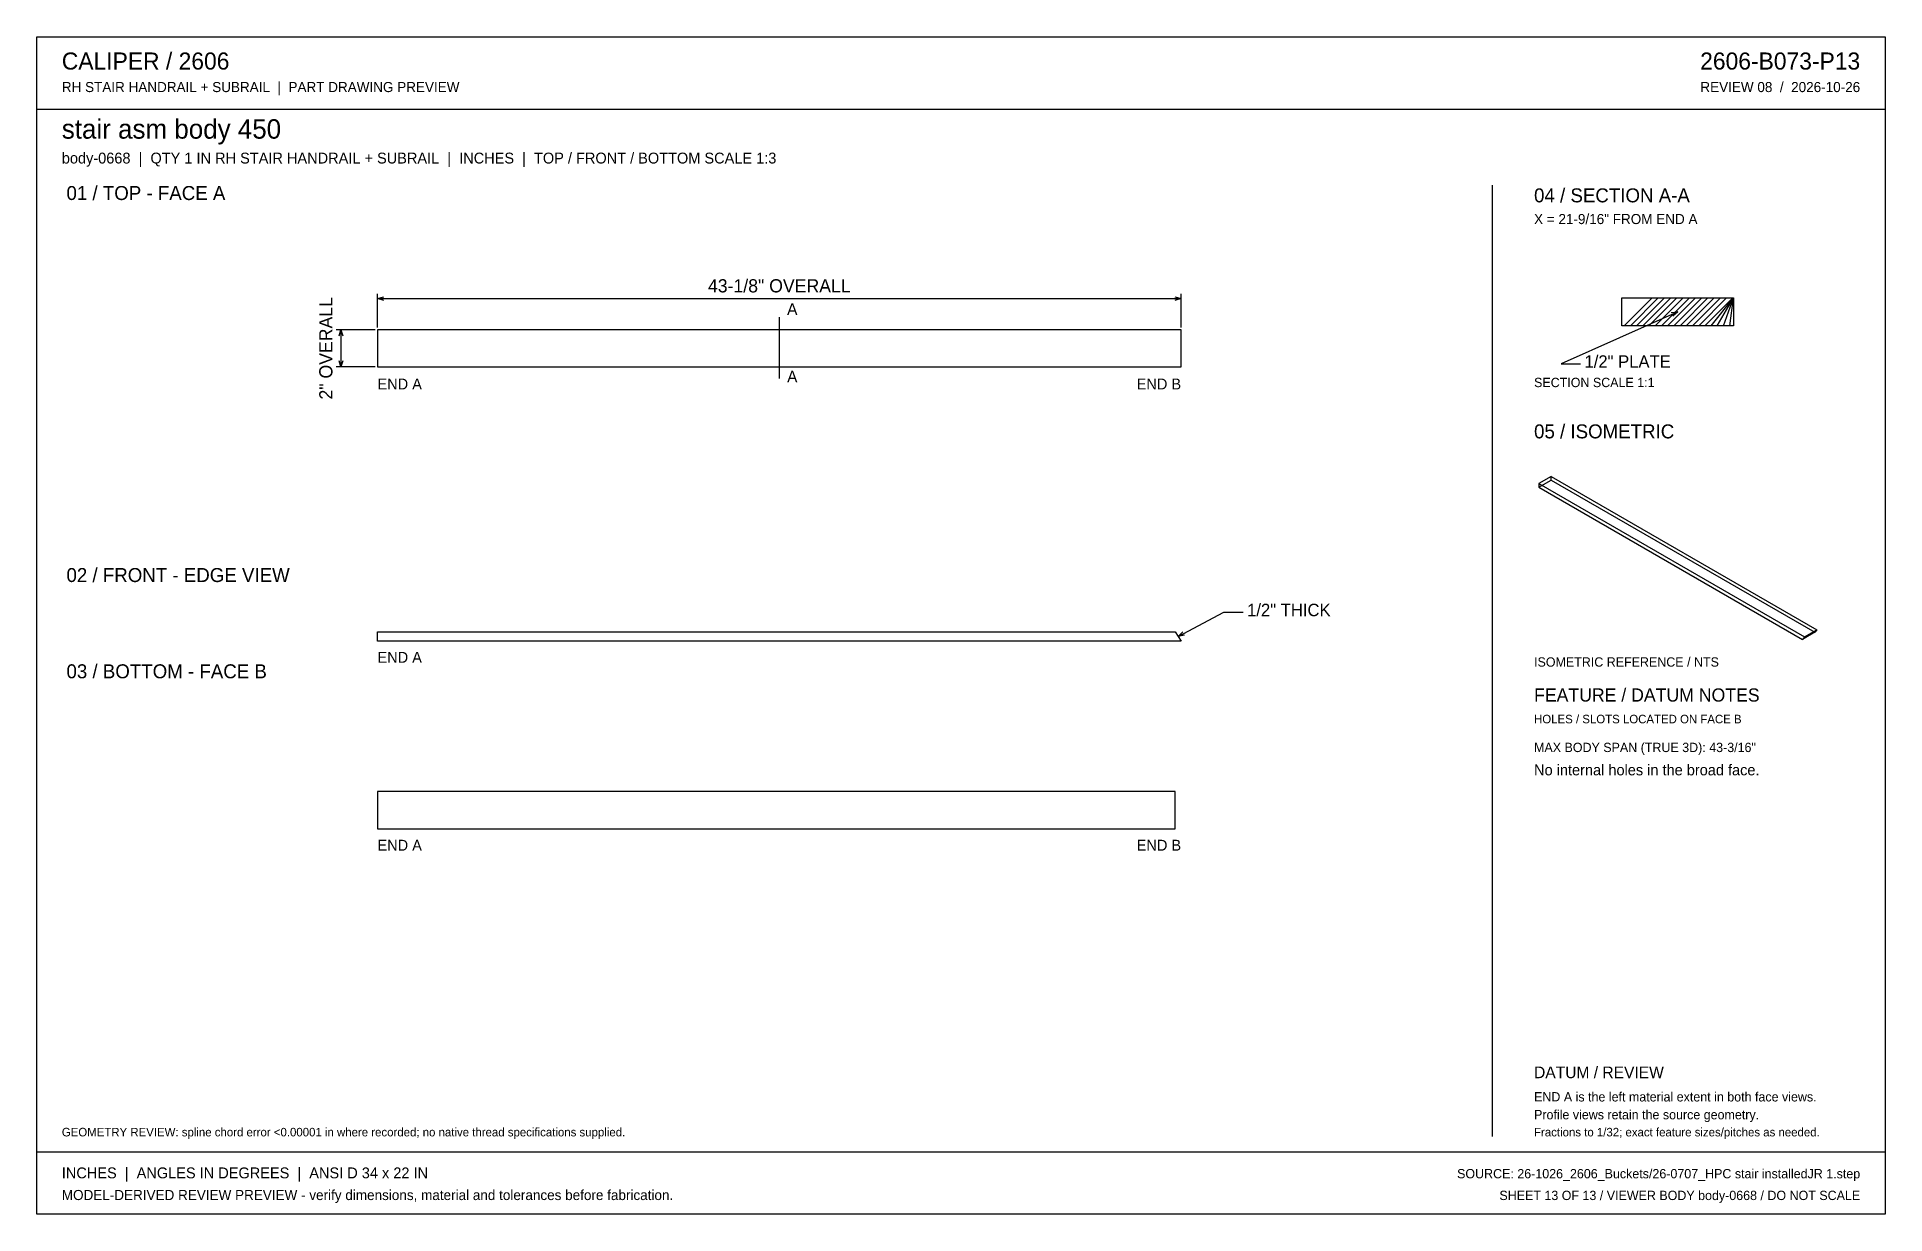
# Model space of a CAD drawing. Header units: inches. Extents: x 1.4 to 100.6, y 1.4 to 64.6.
import ezdxf
from ezdxf.enums import TextEntityAlignment as Align

# ---------------------------------------------------------------- set-up
doc = ezdxf.new("R2010")
doc.units = ezdxf.units.IN
doc.header["$MEASUREMENT"] = 0

msp = doc.modelspace()

# ---------------------------------------------------------------- linework, layer by layer
at = {"layer": 'ANNOTATION'}
for p, q in [((19.688, 49), (19.688, 50.792)), ((19.688, 50.542), (20.022, 50.646)), ((62.478, 50.646), (62.812, 50.542)), ((62.812, 49), (62.812, 50.792)), ((19.688, 50.542), (62.812, 50.542)), ((20.022, 50.438), (19.688, 50.542)), ((62.812, 50.542), (62.478, 50.438)), ((89.458, 49.833), (83.208, 47.042)), ((89.111, 49.792), (89.458, 49.833)), ((89.458, 49.833), (89.196, 49.602)), ((19.563, 48.875), (17.48, 48.875)), ((17.626, 48.542), (17.73, 48.875)), ((17.73, 48.875), (17.73, 46.875)), ((17.73, 48.875), (17.834, 48.542)), ((41.25, 49.542), (41.25, 46.25)), ((19.563, 46.875), (17.48, 46.875)), ((17.73, 46.875), (17.626, 47.208)), ((17.834, 47.208), (17.73, 46.875)), ((83.208, 47.042), (84.25, 47.042)), ((62.65, 32.417), (65.103, 33.708)), ((65.103, 33.708), (66.145, 33.708)), ((62.65, 32.417), (62.896, 32.664)), ((62.993, 32.48), (62.65, 32.417))]:
    msp.add_line(p, q, dxfattribs=at)
at = {"layer": 'OUTLINE'}
for p, q in [((1.417, 64.583), (100.583, 64.583)), ((1.417, 1.417), (1.417, 64.583)), ((100.583, 64.583), (100.583, 1.417)), ((1.417, 60.708), (100.583, 60.708)), ((79.5, 56.625), (79.5, 5.583)), ((86.458, 50.583), (92.458, 50.583)), ((86.458, 49.083), (86.458, 50.583)), ((86.583, 49.083), (88.083, 50.583)), ((86.917, 49.083), (88.417, 50.583)), ((87.25, 49.083), (88.75, 50.583)), ((87.583, 49.083), (89.083, 50.583)), ((87.917, 49.083), (89.417, 50.583)), ((88.25, 49.083), (89.75, 50.583)), ((88.583, 49.083), (90.083, 50.583)), ((88.917, 49.083), (90.417, 50.583)), ((89.25, 49.083), (90.75, 50.583)), ((89.583, 49.083), (91.083, 50.583)), ((89.917, 49.083), (91.417, 50.583)), ((90.25, 49.083), (91.75, 50.583)), ((90.583, 49.083), (92.083, 50.583)), ((90.917, 49.083), (92.417, 50.583)), ((91.25, 49.083), (92.458, 50.583)), ((91.583, 49.083), (92.458, 50.583)), ((91.917, 49.083), (92.458, 50.583)), ((92.25, 49.083), (92.458, 50.583)), ((92.458, 50.583), (92.458, 49.083)), ((62.812, 48.875), (19.688, 48.875)), ((19.688, 48.875), (19.688, 46.875)), ((62.812, 46.875), (62.812, 48.875)), ((92.458, 49.083), (86.458, 49.083)), ((19.688, 46.875), (62.812, 46.875)), ((82.661, 40.996), (82, 40.614)), ((82, 40.423), (82.661, 40.805)), ((82.661, 40.996), (96.917, 32.765)), ((82.661, 40.805), (82.661, 40.996)), ((82.661, 40.805), (96.81, 32.636)), ((82, 40.614), (82, 40.423)), ((82, 40.614), (96.256, 32.383)), ((82, 40.423), (96.149, 32.254)), ((96.256, 32.383), (96.917, 32.765)), ((96.917, 32.765), (96.81, 32.636)), ((19.688, 32.667), (62.488, 32.667)), ((19.688, 32.167), (19.688, 32.667)), ((62.812, 32.167), (19.688, 32.167)), ((62.488, 32.667), (62.812, 32.167)), ((96.81, 32.636), (96.149, 32.254)), ((96.256, 32.383), (96.149, 32.254)), ((62.488, 24.083), (19.688, 24.083)), ((19.688, 24.083), (19.688, 22.083)), ((62.488, 22.083), (62.488, 24.083)), ((19.688, 22.083), (62.488, 22.083)), ((1.417, 4.75), (100.583, 4.75)), ((100.583, 1.417), (1.417, 1.417))]:
    msp.add_line(p, q, dxfattribs=at)

# ---------------------------------------------------------------- texts
at = {"layer": 'ANNOTATION'}
for s, height, p in [('CALIPER / 2606', 0.91667, (2.75, 62.833)), ('RH STAIR HANDRAIL + SUBRAIL  |  PART DRAWING PREVIEW', 0.54167, (2.75, 61.625)), ('stair asm body 450', 1.04167, (2.75, 59.125)), ('body-0668  |  QTY 1 IN RH STAIR HANDRAIL + SUBRAIL  |  INCHES  |  TOP / FRONT / BOTTOM SCALE 1:3', 0.58333, (2.75, 57.792)), ('01 / TOP - FACE A', 0.75, (3, 55.833)), ('04 / SECTION A-A', 0.75, (81.75, 55.708)), ('X = 21-9/16" FROM END A', 0.54167, (81.75, 54.542)), ('A', 0.625, (41.667, 49.667)), ('A', 0.625, (41.667, 46.042)), ('1/2" PLATE', 0.6667, (84.458, 46.833)), ('END A', 0.5833, (19.688, 45.667)), ('SECTION SCALE 1:1', 0.5, (81.75, 45.792)), ('05 / ISOMETRIC', 0.75, (81.75, 43.042)), ('02 / FRONT - EDGE VIEW', 0.75, (3, 35.333)), ('1/2" THICK', 0.6667, (66.353, 33.5)), ('03 / BOTTOM - FACE B', 0.75, (3, 30.167)), ('END A', 0.5833, (19.688, 31)), ('ISOMETRIC REFERENCE / NTS', 0.5, (81.75, 30.792)), ('FEATURE / DATUM NOTES', 0.70833, (81.75, 28.917)), ('HOLES / SLOTS LOCATED ON FACE B', 0.45833, (81.75, 27.75)), ('MAX BODY SPAN (TRUE 3D): 43-3/16"', 0.5, (81.75, 26.208)), ('No internal holes in the broad face.', 0.58333, (81.75, 24.958)), ('END A', 0.5833, (19.688, 20.917)), ('DATUM / REVIEW', 0.625, (81.75, 8.708)), ('END A is the left material extent in both face views.', 0.5, (81.75, 7.458)), ('Profile views retain the source geometry.', 0.5, (81.75, 6.5)), ('GEOMETRY REVIEW: spline chord error <0.00001 in where recorded; no native thread specifications supplied.', 0.458333, (2.75, 5.583)), ('Fractions to 1/32; exact feature sizes/pitches as needed.', 0.45833, (81.75, 5.583)), ('INCHES  |  ANGLES IN DEGREES  |  ANSI D 34 x 22 IN', 0.58333, (2.75, 3.333)), ('MODEL-DERIVED REVIEW PREVIEW - verify dimensions, material and tolerances before fabrication.', 0.54167, (2.75, 2.167))]:
    msp.add_text(s, height=height, dxfattribs=at).set_placement(p)
for s, height, p in [('2606-B073-P13', 0.91667, (99.25, 62.833)), ('REVIEW 08  /  2026-10-26', 0.54167, (99.25, 61.625)), ('END B', 0.5833, (62.812, 45.667)), ('END B', 0.5833, (62.812, 20.917)), ('SOURCE: 26-1026_2606_Buckets/26-0707_HPC stair installedJR 1.step', 0.5, (99.25, 3.333)), ('SHEET 13 OF 13 / VIEWER BODY body-0668 / DO NOT SCALE', 0.5, (99.25, 2.167))]:
    msp.add_text(s, height=height, dxfattribs=at).set_placement(p, align=Align.RIGHT)
msp.add_text('43-1/8" OVERALL', height=0.70833, dxfattribs=at).set_placement((41.25, 50.875), align=Align.CENTER)
msp.add_text('2" OVERALL', height=0.7083, rotation=90, dxfattribs=at).set_placement((17.272, 47.875), align=Align.CENTER)

doc.saveas('drawing.dxf')
